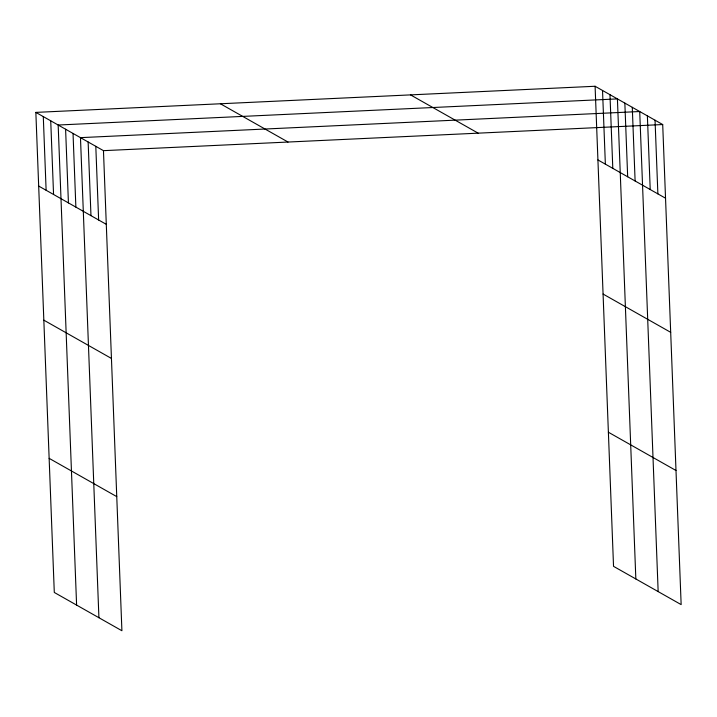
<?xml version="1.0" encoding="UTF-8"?>
<svg xmlns="http://www.w3.org/2000/svg" width="717" height="717" viewBox="0 0 717 717"><rect width="100%" height="100%" fill="white"/><g stroke="black" fill="none" stroke-linecap="round" stroke-linejoin="round"><path stroke-width="1.08" d="M35.85 112.39L103.463 150.66L121.908 630.736L54.295 592.457L35.85 112.39L595.092 86.264L662.705 124.543L681.15 604.61L613.537 566.34L595.092 86.264M103.463 150.66L662.705 124.543M597.924 159.936L665.537 198.215M410.545 94.886L478.158 133.165M603.078 294.051L670.691 332.329M220.397 103.768L288.019 142.038M608.383 432.226L675.997 470.504M38.682 186.061L106.295 224.331M43.836 320.167L111.449 358.446M49.141 458.342L116.754 496.621M655.042 120.205L657.874 193.877M647.379 115.867L650.211 189.539M658.161 591.597L639.716 111.529L80.474 137.646L98.919 617.722M632.277 107.317L635.11 180.989M624.848 103.105L627.671 176.776M635.845 578.969L617.409 98.901L58.167 125.018L76.602 605.085M609.97 94.689L612.802 168.361M602.531 90.476L605.363 164.148M95.8 146.322L98.632 219.994M88.137 141.984L90.969 215.656M73.035 133.434L75.868 207.105M65.597 129.23L68.429 202.902M50.728 120.806L53.56 194.477M43.289 116.593L46.121 190.265"/></g></svg>
